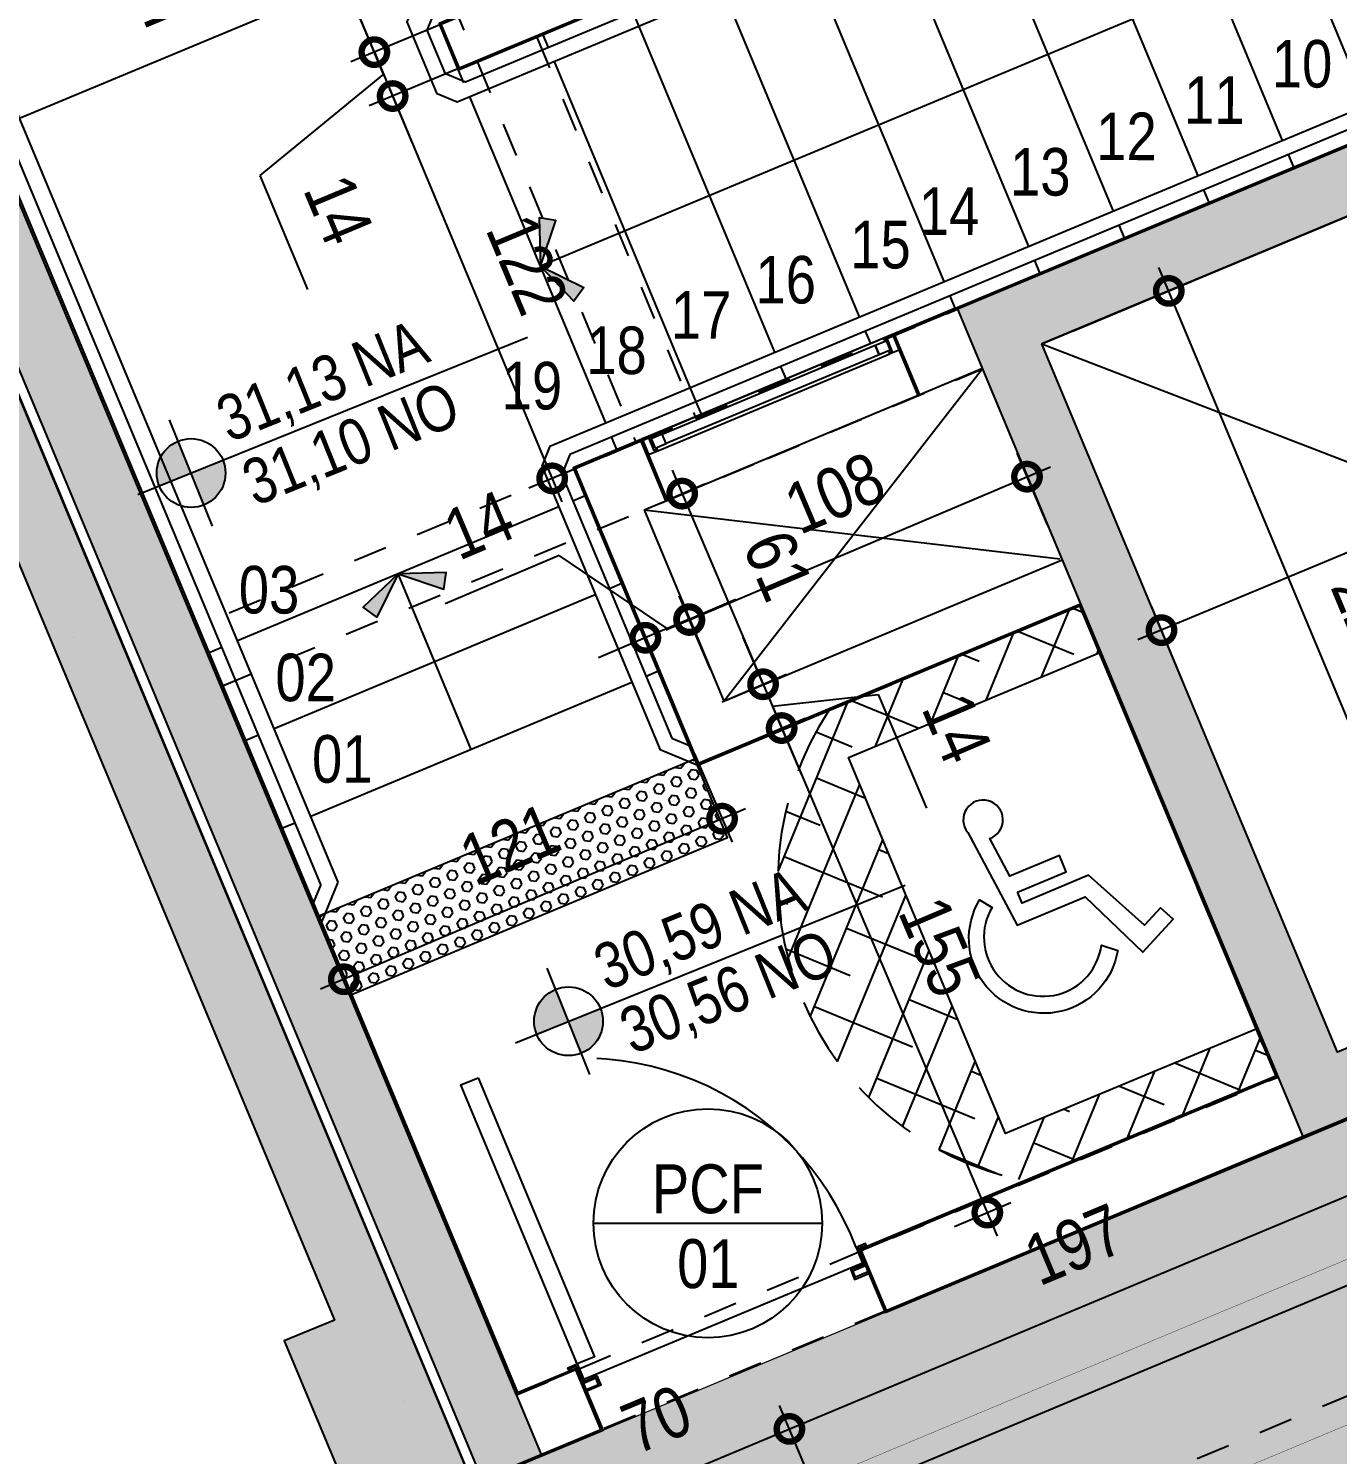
# Model space of a CAD drawing. Header units: metres. Extents: x -133 to 570, y -18 to 184.
# Drawn here: x -46.464 to -42.609, y 15.87 to 20.069 of the extents above; entities that cross this region are included whole.
import ezdxf
from ezdxf.enums import TextEntityAlignment as Align

# ---------------------------------------------------------------- set-up
doc = ezdxf.new("R2010")
doc.units = ezdxf.units.M
doc.header["$PDMODE"] = 35
doc.linetypes.add('DASHEDX2', pattern=[1.5, 1, -0.5])
doc.linetypes.add('ESTILO_TQS_0004', pattern=[1.12, 0.5, -0.2, 0.01, -0.2, 0.01, -0.2])
for name, color, linetype in [('1', 232, 'DASHEDX2'), ('205', 232, 'ESTILO_TQS_0004'), ('242', 143, 'Continuous'), ('3', 2, 'Continuous'), ('ARQ-ALV ACAB', 4, 'Continuous'), ('ARQ-ALV OSSO', 5, 'Continuous'), ('ARQ-AUX', 7, 'Continuous'), ('ARQ-AUX1', 1, 'Continuous'), ('ARQ-AUX2', 2, 'Continuous'), ('ARQ-CAX @ 1', 1, 'Continuous'), ('ARQ-DIM', 2, 'Continuous'), ('ARQ-DIM EMBASAM', 2, 'Continuous'), ('ARQ-HTC', 251, 'Continuous'), ('ARQ-PRJ', 7, 'DASHEDX2'), ('ARQ-SIM', 1, 'Continuous'), ('ARQ-SIM EMBASAM', 1, 'Continuous'), ('ARQ-TXT EMBASAM', 2, 'Continuous')]:
    doc.layers.add(name, color=color, linetype=linetype)
doc.layers.add('ARQ-FORRO', color=9, linetype='Continuous', lineweight=5)
doc.styles.add('Adesa', font='ARIALN.TTF')
doc.styles.add('M50', font='ARIALN.TTF', dxfattribs={"height": 0.15})
doc.dimstyles.new('ADESA 1-0075', dxfattribs={"dimtxt": 0.15, "dimasz": 0.15, "dimexe": 0.075, "dimexo": 0.1, "dimgap": 0.1, "dimtad": 1, "dimdec": 1, "dimlfac": 100, "dimzin": 12, "dimtxsty": 'Adesa', "dimblk": 'DOTSMALL', "dimcen": 1, "dimdle": 0.075, "dimclrd": 1, "dimclre": 1, "dimclrt": 256, "dimazin": 3, "dimtm": 1e-09, "dimtfac": 1, "dimtdec": 1, "dimtmove": 1, "dimatfit": 0, "dimldrblk": 'DOTSMALL', "dimfxl": 0.8, "dimtvp": 2, "dimtolj": 1, "dimtzin": 0, "dimarcsym": 0})

# ---------------------------------------------------------------- blocks, each defined once
blk = doc.blocks.new('_DotSmall')
at = {"color": 0, "linetype": 'ByBlock', "const_width": 0.5}
blk.add_lwpolyline([(-0.0625, 0, 1), (0.0625, 0, 1)], format="xyb", close=True, dxfattribs=at)
blk = doc.blocks.new('*D170')
at = {"layer": 'ARQ-DIM EMBASAM', "color": 1, "lineweight": -2, "transparency": 16777216}
for p, q in [((-45.2867, 20.1744), (-45.3627, 20.3567)), ((-45.2647, 20.3164), (-46.649, 19.7389)), ((-46.5325, 19.6546), (-46.6086, 19.837))]:
    blk.add_line(p, q, dxfattribs=at)
at = {"layer": 'Defpoints', "color": 0, "transparency": 16777216}
for p in [(-45.2482, 20.0821), (-46.5797, 19.7678), (-46.494, 19.5623)]:
    blk.add_point(p, dxfattribs=at)
at = {"layer": 'ARQ-DIM EMBASAM', "color": 1, "lineweight": -2, "transparency": 16777216, "xscale": 0.15, "yscale": 0.15, "zscale": 0.15}
for p, rotation in [((-45.3339, 20.2875), 22.64566509123656), ((-46.5797, 19.7678), 202.6456650912366)]:
    blk.add_blockref('_DotSmall', p, dxfattribs=dict(at, rotation=rotation))
at = {"layer": 'ARQ-DIM EMBASAM', "transparency": 16777216, "insert": (-46.0248, 20.1906), "char_height": 0.15, "attachment_point": 5, "rotation": 22.6457, "style": 'Adesa'}
blk.add_mtext('\\A1;135', dxfattribs=at)
blk = doc.blocks.new('*D171')
at = {"layer": 'ARQ-DIM EMBASAM', "color": 1, "lineweight": -2, "transparency": 16777216}
for p, q in [((-45.0913, 20.1475), (-45.5144, 19.971)), ((-45.4452, 19.9998), (-45.503, 20.1383)), ((-45.0374, 20.0183), (-45.4605, 19.8418)), ((-45.4452, 19.9998), (-45.3913, 19.8706)), ((-45.4452, 19.9998), (-45.3913, 19.8706)), ((-45.4183, 19.9352), (-45.7823, 19.6368)), ((-45.3913, 19.8706), (-45.3335, 19.7322)), ((-45.7823, 19.6368), (-45.642, 19.3006))]:
    blk.add_line(p, q, dxfattribs=at)
at = {"layer": 'Defpoints', "color": 0, "transparency": 16777216}
for p in [(-44.999, 20.186), (-44.9451, 20.0568), (-45.3913, 19.8706)]:
    blk.add_point(p, dxfattribs=at)
at = {"layer": 'ARQ-DIM EMBASAM', "color": 1, "lineweight": -2, "transparency": 16777216, "xscale": 0.15, "yscale": 0.15, "zscale": 0.15}
for p, rotation in [((-45.4452, 19.9998), 292.6491830318913), ((-45.3913, 19.8706), 112.6491830318913)]:
    blk.add_blockref('_DotSmall', p, dxfattribs=dict(at, rotation=rotation))
at = {"layer": 'ARQ-DIM EMBASAM', "transparency": 16777216, "insert": (-45.5504, 19.5362), "char_height": 0.15, "attachment_point": 5, "rotation": 292.6492, "style": 'Adesa'}
blk.add_mtext('\\A1;14', dxfattribs=at)
blk = doc.blocks.new('ADESA-IND')
h = blk.add_hatch(color=256)
h.paths.add_polyline_path([(0.1768, 0), (0.3194, 0.1248), (0.3535, 0.0683)])
h.paths.add_polyline_path([(0.1768, 0), (0.0342, 0.1248), (0, 0.0683)])
for points in [[(0.1768, 0), (0.0342, 0.1248), (0, 0.0683)], [(0.1768, 0), (0.3194, 0.1248), (0.3535, 0.0683)]]:
    blk.add_lwpolyline(points, close=True)
blk = doc.blocks.new('ESCADA 4 ANDAR')
at = {"layer": 'ARQ-ALV ACAB'}
blk.add_lwpolyline([(2.9231, 1.25), (0.4931, 1.25), (0.4931, 1.4), (2.9231, 1.4)], close=True, dxfattribs=at)
at = {"layer": 'ARQ-ALV OSSO'}
blk.add_lwpolyline([(2.9181, 1.2551), (0.4981, 1.2551), (0.4981, 1.3951), (2.9181, 1.3951)], close=True, dxfattribs=at)
at = {"layer": 'ARQ-AUX1'}
for p, q in [((0.7631, 2.61), (0.7631, 2.57)), ((1.0331, 2.61), (1.0331, 2.57)), ((1.3031, 2.61), (1.3031, 2.57)), ((1.5731, 2.61), (1.5731, 2.57)), ((1.8431, 2.61), (1.8431, 2.57)), ((2.1131, 2.61), (2.1131, 2.57)), ((2.3831, 2.61), (2.3831, 2.57)), ((2.6531, 2.61), (2.6531, 2.57)), ((2.9231, 2.61), (2.9231, 2.57)), ((2.6531, 2.57), (2.6531, 1.485)), ((0.4931, 2.525), (0.4931, 1.485)), ((0.7631, 2.525), (0.7631, 1.485)), ((1.0331, 2.525), (1.0331, 1.485)), ((1.3031, 2.525), (1.3031, 1.485)), ((1.5731, 2.525), (1.5731, 1.485)), ((1.8431, 2.525), (1.8431, 1.485)), ((2.1131, 2.525), (2.1131, 1.485)), ((2.3831, 2.525), (2.3831, 1.44)), ((2.9231, 2.525), (2.9231, 1.485)), ((2.6531, 1.44), (2.6531, 1.4)), ((2.9231, 1.44), (2.9231, 1.4))]:
    blk.add_line(p, q, dxfattribs=at)
for points in [[(3.0613, 3.26), (3.1013, 3.26)], [(3.1463, 3.26), (4.1713, 3.26)], [(3.6588, 3.26), (3.6588, 2.7)], [(4.2213, 3.26), (4.2613, 3.26)], [(3.0613, 2.98), (3.1013, 2.98)], [(3.1463, 2.98), (4.1713, 2.98)], [(4.2213, 2.98), (4.2613, 2.98)], [(3.0613, 2.7), (3.1013, 2.7)], [(3.1463, 2.7), (4.1713, 2.7)], [(4.2213, 2.7), (4.2613, 2.7)], [(2.8131, 0.6751), (-0.028, 0.6751), (-0.028, 2.0251), (2.9231, 2.0251)]]:
    blk.add_lwpolyline(points, dxfattribs=at)
at = {"layer": 'ARQ-AUX2'}
for p, q in [((3.0613, 3.56), (3.1463, 3.475)), ((4.2612, 3.56), (4.1713, 3.47)), ((3.1013, 3.4563), (3.0613, 3.4963)), ((4.2213, 3.4563), (4.2613, 3.4963)), ((3.1013, 2.615), (3.1013, 3.4564)), ((3.1463, 2.57), (3.1463, 3.475)), ((4.1713, 3.47, 0), (4.1713, 0.718, 0)), ((4.2213, 3.4563, 0), (4.2213, 0.7049, 0)), ((3.0563, 2.57), (3.1013, 2.615)), ((0.0639, 2.57), (3.0563, 2.57)), ((3.1013, 2.525), (3.1463, 2.57)), ((3.1013, 2.525), (0.0822, 2.525))]:
    blk.add_line(p, q, dxfattribs=at)
for points in [[(2.9631, 1.165), (0.4531, 1.165), (0.4081, 1.21), (0.4081, 1.44), (0.4531, 1.485), (2.9631, 1.485), (3.0081, 1.44), (3.0081, 1.21)], [(2.9181, 1.21), (0.4981, 1.21), (0.4531, 1.255), (0.4531, 1.395), (0.4981, 1.44), (2.9181, 1.44), (2.9631, 1.395), (2.9631, 1.255)]]:
    blk.add_lwpolyline(points, close=True, dxfattribs=at)
at = {"layer": 'ARQ-SIM EMBASAM', "xscale": 0.7500000000000036, "yscale": 0.7500000000000036, "zscale": 0.125}
blk.add_blockref('ADESA-IND', (3.5262, 2.7), dxfattribs=at)
at = {"layer": 'ARQ-SIM EMBASAM', "xscale": 0.7500000000000036, "yscale": 0.7500000000000036, "zscale": 0.125, "rotation": 90}
blk.add_blockref('ADESA-IND', (2.9231, 1.8926), dxfattribs=at)
blk = doc.blocks.new('*D190')
at = {"layer": 'ARQ-DIM EMBASAM', "color": 1, "lineweight": -2, "transparency": 16777216}
for p, q in [((-45.0374, 20.0183), (-45.4605, 19.8418)), ((-45.4202, 19.9399), (-44.8926, 18.6756)), ((-44.5676, 18.8925), (-44.9907, 18.7159))]:
    blk.add_line(p, q, dxfattribs=at)
at = {"layer": 'Defpoints', "color": 0, "transparency": 16777216}
for p in [(-44.9451, 20.0568), (-44.4753, 18.931), (-44.9215, 18.7448)]:
    blk.add_point(p, dxfattribs=at)
at = {"layer": 'ARQ-DIM EMBASAM', "color": 1, "lineweight": -2, "transparency": 16777216, "xscale": 0.15, "yscale": 0.15, "zscale": 0.15}
for p, rotation in [((-45.3913, 19.8706), 112.6494368060583), ((-44.9215, 18.7448), 292.6494368060583)]:
    blk.add_blockref('_DotSmall', p, dxfattribs=dict(at, rotation=rotation))
at = {"layer": 'ARQ-DIM EMBASAM', "transparency": 16777216, "insert": (-44.9946, 19.3752), "char_height": 0.15, "attachment_point": 5, "rotation": 292.6494, "style": 'Adesa'}
blk.add_mtext('\\A1;122', dxfattribs=at)
blk = doc.blocks.new('*D191')
at = {"layer": 'ARQ-DIM EMBASAM', "color": 1, "lineweight": -2, "transparency": 16777216}
for p, q in [((-45.5765, 21.3104), (-45.9997, 21.1339)), ((-45.4163, 19.9306), (-45.9593, 21.232)), ((-45.0913, 20.1475), (-45.5144, 19.971))]:
    blk.add_line(p, q, dxfattribs=at)
at = {"layer": 'Defpoints', "color": 0, "transparency": 16777216}
for p in [(-45.4842, 21.3489), (-45.9304, 21.1627), (-44.999, 20.186)]:
    blk.add_point(p, dxfattribs=at)
at = {"layer": 'ARQ-DIM EMBASAM', "color": 1, "lineweight": -2, "transparency": 16777216, "xscale": 0.15, "yscale": 0.15, "zscale": 0.15}
for p, rotation in [((-45.9304, 21.1627), 112.6491816892952), ((-45.4452, 19.9998), 292.6491816892952)]:
    blk.add_blockref('_DotSmall', p, dxfattribs=dict(at, rotation=rotation))
at = {"layer": 'ARQ-DIM EMBASAM', "transparency": 16777216, "insert": (-45.5249, 20.6493), "char_height": 0.15, "attachment_point": 5, "rotation": 292.6492, "style": 'Adesa'}
blk.add_mtext('\\A1;126', dxfattribs=at)
blk = doc.blocks.new('NipAcOs')
at = {"layer": 'ARQ-SIM EMBASAM'}
h = blk.add_hatch(color=256, dxfattribs=at)
h.dxf.hatch_style = 1
h.paths.add_polyline_path([(0, 0.15, 0.414214), (-0.15, 0), (0, 0)])
h.paths.add_polyline_path([(0.15, 0), (0, 0), (0, -0.15, 0.414214)])
for p, q in [((0, -0.25), (0, 0.25)), ((-0.25, 0), (0.15, 0)), ((0.15, 0), (1.5834, 0))]:
    blk.add_line(p, q, dxfattribs=at)
blk.add_circle((0, 0), 0.15, dxfattribs=at)
at = {"style": 'Adesa'}
for p in [(0.204, 0.06), (0.204, -0.24)]:
    blk.add_attdef('000,00', p, '', height=0.2, dxfattribs=at)
blk = doc.blocks.new('*D198')
at = {"layer": 'ARQ-DIM EMBASAM', "color": 1, "lineweight": -2, "transparency": 16777216}
for p, q in [((-43.463, 18.6082), (-43.5525, 18.8189)), ((-44.5864, 18.2985), (-43.4541, 18.7791)), ((-44.4553, 18.1816), (-44.5467, 18.3968))]:
    blk.add_line(p, q, dxfattribs=at)
at = {"layer": 'Defpoints', "color": 0, "transparency": 16777216}
for p in [(-43.5232, 18.7498), (-43.4239, 18.5161, 0), (-44.4163, 18.0895, 0)]:
    blk.add_point(p, dxfattribs=at)
at = {"layer": 'ARQ-DIM EMBASAM', "color": 1, "lineweight": -2, "transparency": 16777216, "xscale": 0.15, "yscale": 0.15, "zscale": 0.15}
for p, rotation in [((-43.5232, 18.7498), 23.00000000000002), ((-44.5174, 18.3278), 203)]:
    blk.add_blockref('_DotSmall', p, dxfattribs=dict(at, rotation=rotation))
at = {"layer": 'ARQ-DIM EMBASAM', "transparency": 16777216, "insert": (-44.0893, 18.7014), "char_height": 0.15, "attachment_point": 5, "rotation": 23, "style": 'Adesa'}
blk.add_mtext('\\A1;108', dxfattribs=at)
blk = doc.blocks.new('*D199')
at = {"layer": 'ARQ-DIM EMBASAM', "color": 1, "lineweight": -2, "transparency": 16777216}
for p, q in [((-44.9012, 18.5174), (-45.2365, 18.3751)), ((-44.5828, 18.3028), (-44.9012, 18.5174)), ((-44.4553, 18.1816), (-44.5477, 18.3992)), ((-44.5184, 18.3301), (-44.3803, 18.3887)), ((-44.5842, 18.1269), (-44.6766, 18.3444)), ((-44.5184, 18.3301), (-44.6472, 18.2754)), ((-44.5184, 18.3301), (-44.6472, 18.2754)), ((-44.6472, 18.2754), (-44.7853, 18.2168))]:
    blk.add_line(p, q, dxfattribs=at)
at = {"layer": 'Defpoints', "color": 0, "transparency": 16777216}
for p in [(-44.6472, 18.2754), (-44.4162, 18.0895, 0), (-44.5451, 18.0348, 0)]:
    blk.add_point(p, dxfattribs=at)
at = {"layer": 'ARQ-DIM EMBASAM', "color": 1, "lineweight": -2, "transparency": 16777216, "xscale": 0.15, "yscale": 0.15, "zscale": 0.15}
for p, rotation in [((-44.5184, 18.3301), 203), ((-44.6472, 18.2754), 23.00000000000002)]:
    blk.add_blockref('_DotSmall', p, dxfattribs=dict(at, rotation=rotation))
at = {"layer": 'ARQ-DIM EMBASAM', "transparency": 16777216, "insert": (-45.1373, 18.6076), "char_height": 0.15, "attachment_point": 5, "rotation": 23, "style": 'Adesa'}
blk.add_mtext('\\A1;14', dxfattribs=at)
blk = doc.blocks.new('*D200')
at = {"layer": 'ARQ-DIM EMBASAM', "color": 1, "lineweight": -2, "transparency": 16777216}
for p, q in [((-44.5021, 17.9332), (-44.3919, 17.6736)), ((-44.3521, 17.772), (-45.604, 17.2406)), ((-45.6149, 17.4581), (-45.5057, 17.2008))]:
    blk.add_line(p, q, dxfattribs=at)
at = {"layer": 'Defpoints', "color": 0, "transparency": 16777216}
for p in [(-44.5411, 18.0253, 0), (-45.654, 17.5502, 0), (-45.535, 17.2699)]:
    blk.add_point(p, dxfattribs=at)
at = {"layer": 'ARQ-DIM EMBASAM', "color": 1, "lineweight": -2, "transparency": 16777216, "xscale": 0.15, "yscale": 0.15, "zscale": 0.15}
for p, rotation in [((-44.4212, 17.7427), 23), ((-45.535, 17.2699), 203)]:
    blk.add_blockref('_DotSmall', p, dxfattribs=dict(at, rotation=rotation))
at = {"layer": 'ARQ-DIM EMBASAM', "transparency": 16777216, "insert": (-45.0466, 17.6676), "char_height": 0.15, "attachment_point": 5, "rotation": 23, "style": 'Adesa'}
blk.add_mtext('\\A1;121', dxfattribs=at)
blk = doc.blocks.new('*D201')
at = {"layer": 'ARQ-DIM EMBASAM', "color": 1, "lineweight": -2, "transparency": 16777216}
for p, q in [((-44.568, 18.7689), (-44.2711, 18.0694)), ((-44.5546, 18.6931), (-44.4696, 18.7292)), ((-44.4213, 18.0871), (-44.2313, 18.1678))]:
    blk.add_line(p, q, dxfattribs=at)
at = {"layer": 'Defpoints', "color": 0, "transparency": 16777216}
for p in [(-44.6466, 18.654, 0), (-44.3004, 18.1385), (-44.5134, 18.048, 0)]:
    blk.add_point(p, dxfattribs=at)
at = {"layer": 'ARQ-DIM EMBASAM', "color": 1, "lineweight": -2, "transparency": 16777216, "xscale": 0.15, "yscale": 0.15, "zscale": 0.15}
for p, rotation in [((-44.5387, 18.6999), 112.9999999999999), ((-44.3004, 18.1385), 292.9999999999999)]:
    blk.add_blockref('_DotSmall', p, dxfattribs=dict(at, rotation=rotation))
at = {"layer": 'ARQ-DIM EMBASAM', "transparency": 16777216, "insert": (-44.257, 18.4882), "char_height": 0.15, "attachment_point": 5, "rotation": 293, "style": 'Adesa'}
blk.add_mtext('\\A1;61', dxfattribs=at)
blk = doc.blocks.new('*D202')
at = {"layer": 'ARQ-DIM EMBASAM', "color": 1, "lineweight": -2, "transparency": 16777216}
for p, q in [((-44.3004, 18.1385), (-44.359, 18.2765)), ((-44.4213, 18.0871), (-44.2313, 18.1678)), ((-44.3004, 18.1385), (-44.2457, 18.0096)), ((-44.3004, 18.1385), (-44.2457, 18.0096)), ((-44.273, 18.074), (-43.9614, 18.1084)), ((-43.9614, 18.1084), (-43.8191, 17.7732)), ((-44.4012, 17.9436), (-44.1766, 18.0389)), ((-44.2457, 18.0096), (-44.1871, 17.8715))]:
    blk.add_line(p, q, dxfattribs=at)
at = {"layer": 'Defpoints', "color": 0, "transparency": 16777216}
for p in [(-44.5134, 18.048, 0), (-44.2457, 18.0096), (-44.4932, 17.9045, 0)]:
    blk.add_point(p, dxfattribs=at)
at = {"layer": 'ARQ-DIM EMBASAM', "color": 1, "lineweight": -2, "transparency": 16777216, "xscale": 0.15, "yscale": 0.15, "zscale": 0.15}
for p, rotation in [((-44.3004, 18.1385), 292.9999999999999), ((-44.2457, 18.0096), 112.9999999999999)]:
    blk.add_blockref('_DotSmall', p, dxfattribs=dict(at, rotation=rotation))
at = {"layer": 'ARQ-DIM EMBASAM', "transparency": 16777216, "insert": (-43.7289, 18.0093), "char_height": 0.15, "attachment_point": 5, "rotation": 293, "style": 'Adesa'}
blk.add_mtext('\\A1;14', dxfattribs=at)
blk = doc.blocks.new('*D203')
at = {"layer": 'ARQ-DIM EMBASAM', "color": 1, "lineweight": -2, "transparency": 16777216}
for p, q in [((-44.275, 18.0786), (-43.6107, 16.5138)), ((-44.4012, 17.9436), (-44.1766, 18.0389)), ((-43.7366, 16.5418), (-43.571, 16.6121))]:
    blk.add_line(p, q, dxfattribs=at)
at = {"layer": 'Defpoints', "color": 0, "transparency": 16777216}
for p in [(-44.4932, 17.9045, 0), (-43.64, 16.5828), (-43.8287, 16.5027, 0)]:
    blk.add_point(p, dxfattribs=at)
at = {"layer": 'ARQ-DIM EMBASAM', "color": 1, "lineweight": -2, "transparency": 16777216, "xscale": 0.15, "yscale": 0.15, "zscale": 0.15}
for p, rotation in [((-44.2457, 18.0096), 112.9999999999999), ((-43.64, 16.5828), 292.9999999999999)]:
    blk.add_blockref('_DotSmall', p, dxfattribs=dict(at, rotation=rotation))
at = {"layer": 'ARQ-DIM EMBASAM', "transparency": 16777216, "insert": (-43.7803, 17.3652), "char_height": 0.15, "attachment_point": 5, "rotation": 293, "style": 'Adesa'}
blk.add_mtext('\\A1;155', dxfattribs=at)
blk = doc.blocks.new('TIPO COTA$0$Chamada_planta')
at = {"layer": 'ARQ-SIM'}
blk.add_line((-1.248, 0), (1.248, 0), dxfattribs=at)
blk.add_circle((0, 0), 1.248, dxfattribs=at)
at = {"layer": 'ARQ-SIM', "color": 2, "style": 'Adesa'}
for tag, p in [('NUMERO', (0, 0.234)), ('C.D.', (0, -0.272))]:
    blk.add_attdef(tag, text='', height=0.5, dxfattribs=at).set_placement(p, align=Align.MIDDLE_CENTER)
blk = doc.blocks.new('*U304')
at = {"layer": 'ARQ-HTC'}
h = blk.add_hatch(dxfattribs=at)
h.set_pattern_fill('HEX', color=256, scale=0.5)
h.set_pattern_definition([(0, (0, 0.0054), (0, 2.7496307), [1.5875, -3.175]), (120, (0, 0.0054), (-2.38125, -1.3748153), [1.5875, -3.175]), (60, (1.5875, 0.0054), (-2.38125, 1.3748153), [1.5875, -3.175])])
h.paths.add_polyline_path([(1521.89, 733.76), (1546.89, 733.76), (1546.89, 743.76), (1546.89, 853.75), (1521.89, 853.75)])
at = {"color": 252}
blk.add_lwpolyline([(1546.89, 743.76), (1546.89, 733.76), (1521.89, 733.76), (1521.89, 853.75), (1546.89, 853.75), (1546.89, 743.76)], dxfattribs=at)
blk = doc.blocks.new('*D348')
at = {"layer": 'ARQ-DIM EMBASAM', "color": 1, "lineweight": -2, "transparency": 16777216}
for p, q in [((-44.1949, 15.8789), (-44.2518, 16.015)), ((-44.938, 15.647), (-44.1537, 15.9748)), ((-44.8408, 15.609), (-44.8977, 15.7451))]:
    blk.add_line(p, q, dxfattribs=at)
at = {"layer": 'Defpoints', "color": 0, "transparency": 16777216}
for p in [(-44.2229, 15.9458), (-44.1563, 15.7866, 0), (-44.8022, 15.5167, 0)]:
    blk.add_point(p, dxfattribs=at)
at = {"layer": 'ARQ-DIM EMBASAM', "color": 1, "lineweight": -2, "transparency": 16777216, "xscale": 0.15, "yscale": 0.15, "zscale": 0.15}
for p, rotation in [((-44.2229, 15.9458), 22.68086269226677), ((-44.8688, 15.6759), 202.6808626922668)]:
    blk.add_blockref('_DotSmall', p, dxfattribs=dict(at, rotation=rotation))
at = {"layer": 'ARQ-DIM EMBASAM', "transparency": 16777216, "insert": (-44.6139, 15.9738), "char_height": 0.15, "attachment_point": 5, "rotation": 22.6809, "style": 'Adesa'}
blk.add_mtext('\\A1;70', dxfattribs=at)
blk = doc.blocks.new('*D349')
at = {"layer": 'ARQ-DIM EMBASAM', "color": 1, "lineweight": -2, "transparency": 16777216}
for p, q in [((-42.352, 16.5725), (-42.4362, 16.7739)), ((-44.2921, 15.9169), (-42.338, 16.7336)), ((-44.1676, 15.8137), (-44.2518, 16.015))]:
    blk.add_line(p, q, dxfattribs=at)
at = {"layer": 'Defpoints', "color": 0, "transparency": 16777216}
for p in [(-42.4072, 16.7047), (-42.3134, 16.4802, 0), (-44.1291, 15.7214, 0)]:
    blk.add_point(p, dxfattribs=at)
at = {"layer": 'ARQ-DIM EMBASAM', "color": 1, "lineweight": -2, "transparency": 16777216, "xscale": 0.15, "yscale": 0.15, "zscale": 0.15}
for p, rotation in [((-42.4072, 16.7047), 22.68185636056615), ((-44.2229, 15.9458), 202.6818563605662)]:
    blk.add_blockref('_DotSmall', p, dxfattribs=dict(at, rotation=rotation))
at = {"layer": 'ARQ-DIM EMBASAM', "transparency": 16777216, "insert": (-43.3832, 16.4882), "char_height": 0.15, "attachment_point": 5, "rotation": 22.6819, "style": 'Adesa'}
blk.add_mtext('\\A1;197', dxfattribs=at)
blk = doc.blocks.new('*U551')
at = {"layer": 'ARQ-HTC'}
h = blk.add_hatch(dxfattribs=at)
h.set_pattern_fill('ANSI38', color=256, angle=90)
h.set_pattern_definition([(135, (28.00371, -133.90091), (-0.08838835, -0.08838835), []), (225, (28.00371, -133.90091), (-0.08838835, -0.26516504), [0.3125, -0.1875])])
h.paths.add_polyline_path([(-0.15, 0.8), (-0.15, 0), (0, 0), (0, 0.8), (1.2, 0.8), (1.2, 0), (1.35, 0), (1.35, 0.8, 0.533333)])
at = {"color": 7, "linetype": 'DASHEDX2', "ltscale": 0.2}
blk.add_lwpolyline([(1.35, 0.8), (1.35, 0), (-0.15, 0), (-0.15, 0.8, -0.533333)], format="xyb", close=True, dxfattribs=at)
at = {"flags": 128}
blk.add_lwpolyline([(0, 0), (0, 0.8), (1.2, 0.8), (1.2, 0)], close=True, dxfattribs=at)
for points in [[(0.3708, 0.2869, -1.21092), (0.6645, 0.605), (0.63, 0.5799, 1.220785), (0.4034, 0.3251)], [(0.6428, 0.493), (0.6428, 0.3378), (0.6946, 0.3378), (0.6946, 0.4964), (0.8198, 0.5078, 3.158623), (0.8613, 0.5607), (0.5527, 0.5315), (0.5527, 0.3144), (0.3374, 0.2209), (0.3925, 0.1007), (0.4376, 0.1222), (0.4087, 0.1854), (0.6078, 0.281), (0.6078, 0.493)]]:
    blk.add_lwpolyline(points, format="xyb", close=True, dxfattribs=at)
blk = doc.blocks.new('*U552')
for points in [[(-0.91, -0.09), (-0.915, -0.09), (-0.915, -0.1), (-0.885, -0.1), (-0.885, -0.045), (-0.845, -0.045), (-0.845, -0.015), (-0.89, -0.015), (-0.89, -0.02), (-0.85, -0.02), (-0.85, -0.04), (-0.89, -0.04), (-0.89, -0.095), (-0.91, -0.095), (-0.91, -0.09)], [(0.03, -0.09), (0.035, -0.09), (0.035, -0.1), (0.005, -0.1), (0.005, -0.045), (-0.035, -0.045), (-0.035, -0.015), (0.01, -0.015), (0.01, -0.02), (-0.03, -0.02), (-0.03, -0.04), (0.01, -0.04), (0.01, -0.095), (0.03, -0.095), (0.03, -0.09)]]:
    blk.add_lwpolyline(points)
blk.add_lwpolyline([(-0.05, -0.99), (-0.05, -0.1), (0.005, -0.1), (0.005, -0.99)], close=True)
at = {"layer": 'ARQ-PRJ'}
blk.add_arc((-0.026, -0.131), 0.8596, 177.9345, 272.0655, dxfattribs=at)
blk = doc.blocks.new('*U570')
at = {"color": 0, "linetype": 'ByBlock', "ltscale": 0.5}
for points in [[(0.02, -0.045), (0.02, -0.045), (0.02, -0.045), (0.02, -0.045), (0.02, -0.045), (0.02, -0.045), (0.02, -0.045), (0.02, -0.045), (0.02, -0.045), (0.03, -0.045), (0.03, -0.05), (0, -0.05), (0, 0), (0.03, 0), (0.03, -0.005), (0.02, -0.005), (0.02, -0.045)], [(0.78, -0.045), (0.78, -0.045), (0.78, -0.045), (0.78, -0.045), (0.78, -0.045), (0.78, -0.045), (0.78, -0.045), (0.78, -0.045), (0.78, -0.045), (0.77, -0.045), (0.77, -0.05), (0.8, -0.05), (0.8, 0), (0.77, 0), (0.77, -0.005), (0.78, -0.005), (0.78, -0.045)], [(0.025, -0.01), (0.06, -0.01), (0.06, -0.04), (0.025, -0.04)], [(0.775, -0.01), (0.74, -0.01), (0.74, -0.04), (0.775, -0.04)]]:
    blk.add_lwpolyline(points, close=True, dxfattribs=at)
at = {"color": 8, "linetype": 'ByBlock', "ltscale": 0.5}
for points in [[(0.77, 0), (0.03, 0)], [(0.77, -0.05), (0.03, -0.05)]]:
    blk.add_lwpolyline(points, dxfattribs=at)
at = {"color": 7, "linetype": 'ByBlock', "ltscale": 0.5}
blk.add_lwpolyline([(0.74, -0.01), (0.74, -0.04), (0.06, -0.04), (0.06, -0.01)], close=True, dxfattribs=at)
blk = doc.blocks.new('CIRCULAÇAO VERTICAL EMBASAMENTO')
at = {"layer": 'ARQ-FORRO'}
h = blk.add_hatch(color=256, dxfattribs=at)
h.dxf.hatch_style = 1
h.paths.add_polyline_path([(-0.3501, 2.452), (5.5549, 2.4551), (5.555, 3.9601), (4.98, 3.96), (4.98, 4.4652), (3.8253, 4.4654), (3.8249, 9.235), (2.3249, 9.2351), (2.3249, 3.955), (-0.3501, 3.955)])
at = {"color": 7}
blk.add_lwpolyline([(2.7549, -0.0001), (3.5549, -0.0001)], dxfattribs=at)
at = {"layer": 'ARQ-ALV ACAB', "elevation": 0}
for points in [[(2.5549, -0.195), (3.7749, -0.195), (3.775, 0.755), (2.555, 0.755), (2.555, 2.255), (3.885, 2.255), (3.8849, 2.455), (1.6799, 2.455), (1.6799, 2.26)], [(4.975, -2.1163), (4.9749, 2.255), (4.785, 2.255), (4.7849, 2.455), (5.2749, 2.455)], [(2.7499, -0.0001), (2.7549, -0.0001), (2.7549, -0.195)], [(3.5599, 0), (3.5549, 0), (3.5549, -0.195)], [(2.5549, -0.195), (0.7146, -0.195), (0.005, -0.8437), (0.005, -2.0763), (0.7137, -2.805), (4.3063, -2.805)]]:
    blk.add_lwpolyline(points, dxfattribs=at)
at = {"layer": 'ARQ-ALV OSSO', "elevation": 0}
for points in [[(-0.075, -3), (5.17, -3), (5.1699, 2.45), (4.7899, 2.45), (4.79, 2.26), (4.98, 2.26), (4.98, -2.81), (0, -2.81), (0, -0.19), (2.5499, -0.19), (2.55, 2.26)], [(2.55, 2.26), (3.88, 2.26), (3.8799, 2.45), (2.6249, 2.45), (1.6849, 2.45), (1.6849, 2.26), (2.36, 2.26)], [(5.275, -3), (5.2, -3), (5.1999, 2.45), (5.2749, 2.45)], [(2.36, 2.26), (2.36, 0)], [(3.5599, -0.19), (3.7699, -0.19), (3.77, 0.75), (2.55, 0.75)], [(3.6299, 0), (3.63, 0.61), (2.55, 0.61)], [(0, 0), (2.36, 0)], [(2.7499, 0), (2.7499, -0.19)], [(3.5599, 0), (3.5599, -0.19)], [(2.5499, -0.19), (2.7499, -0.19)]]:
    blk.add_lwpolyline(points, dxfattribs=at)
at = {"layer": 'ARQ-ALV OSSO'}
for points in [[(2.5499, -0.0001), (2.7549, -0.0001)], [(3.6299, 0), (3.5599, 0)]]:
    blk.add_lwpolyline(points, dxfattribs=at)
at = {"layer": 'ARQ-FORRO', "elevation": 0}
blk.add_lwpolyline([(-0.3501, 2.452), (5.5549, 2.4551), (5.555, 3.9601), (4.98, 3.96), (4.98, 4.4652), (3.8253, 4.4654), (3.8249, 9.235), (2.3249, 9.2351), (2.3249, 3.955), (-0.3501, 3.955)], close=True, dxfattribs=at)
at = {"layer": 'ARQ-SIM', "elevation": 0}
for points in [[(2.36, 0), (0, 2.26)], [(3.63, 0.61), (2.5499, 0)], [(3.6299, 0), (2.555, 0.605)]]:
    blk.add_lwpolyline(points, dxfattribs=at)
at = {"layer": 'ARQ-CAX @ 1'}
for name, p in [('*U552', (4.775, 2.345, 0)), ('*U570', (2.7549, -0.145, 0))]:
    blk.add_blockref(name, p, dxfattribs=at)
at = {"layer": 'ARQ-SIM', "rotation": 270.0000000647859}
blk.add_blockref('*U551', (2.555, 2.105, 0), dxfattribs=at)
blk = doc.blocks.new('*D487')
at = {"layer": 'ARQ-DIM EMBASAM', "color": 1, "lineweight": -2, "transparency": 16777216}
for p, q in [((-42.2065, 17.1419), (-43.1346, 19.366)), ((-43.3866, 19.1795), (-43.0365, 19.3256)), ((-42.5164, 17.0939), (-42.1662, 17.24))]:
    blk.add_line(p, q, dxfattribs=at)
at = {"layer": 'Defpoints', "color": 0, "transparency": 16777216}
for p in [(-43.1057, 19.2968), (-43.4789, 19.141, 0), (-42.6087, 17.0554, 0)]:
    blk.add_point(p, dxfattribs=at)
at = {"layer": 'ARQ-DIM EMBASAM', "color": 1, "lineweight": -2, "transparency": 16777216, "xscale": 0.15, "yscale": 0.15, "zscale": 0.15}
for p, rotation in [((-43.1057, 19.2968), 112.6499968374954), ((-42.2354, 17.2111), 292.6499968374953)]:
    blk.add_blockref('_DotSmall', p, dxfattribs=dict(at, rotation=rotation))
at = {"layer": 'ARQ-DIM EMBASAM', "transparency": 16777216, "insert": (-42.5076, 18.322), "char_height": 0.15, "attachment_point": 5, "rotation": 292.65, "style": 'Adesa'}
blk.add_mtext('\\A1;226', dxfattribs=at)
blk = doc.blocks.new('*D488')
at = {"layer": 'ARQ-DIM EMBASAM', "color": 1, "lineweight": -2, "transparency": 16777216}
for p, q in [((-40.9179, 19.1318), (-40.978, 19.2758)), ((-40.8799, 19.2355), (-43.1963, 18.2689)), ((-43.067, 18.1537), (-43.156, 18.367))]:
    blk.add_line(p, q, dxfattribs=at)
at = {"layer": 'Defpoints', "color": 0, "transparency": 16777216}
for p in [(-40.8793, 19.0395), (-43.1271, 18.2978), (-43.0285, 18.0614)]:
    blk.add_point(p, dxfattribs=at)
at = {"layer": 'ARQ-DIM EMBASAM', "color": 1, "lineweight": -2, "transparency": 16777216, "xscale": 0.15, "yscale": 0.15, "zscale": 0.15}
for p, rotation in [((-40.9491, 19.2066), 22.64999683749536), ((-43.1271, 18.2978), 202.6499968374953)]:
    blk.add_blockref('_DotSmall', p, dxfattribs=dict(at, rotation=rotation))
at = {"layer": 'ARQ-DIM EMBASAM', "transparency": 16777216, "insert": (-42.1061, 18.9152), "char_height": 0.15, "attachment_point": 5, "rotation": 22.65, "style": 'Adesa'}
blk.add_mtext('\\A1;236', dxfattribs=at)
blk = doc.blocks.new('est-lo-027-5s2-r00')
at = {"layer": '3'}
h = blk.add_hatch(color=8, dxfattribs=at)
h.dxf.hatch_style = 1
h.paths.add_polyline_path([(-148.970122, -1084.012884), (-175.931779, -1019.413174), (-161.168519, -1013.253129), (-321.746601, -628.409121), (-336.548809, -634.585416), (-359.652264, -579.215304), (-327.356512, -565.739741), (-116.720778, -1070.552721)])
h.paths.add_polyline_path([(-2993.189391, -2271.093091), (-3020.150796, -2206.493691), (-3034.91647, -2212.656366), (-3140.452498, -1959.793707), (-3125.686931, -1953.631076), (-3148.796798, -1898.260198), (-3181.096476, -1911.740954), (-3025.489069, -2284.573847)])
h.paths.add_polyline_path([(-3206.956585, -1758.910115), (-3258.953894, -1634.325686), (-3291.253561, -1647.80647), (-3239.256251, -1772.390899)])
h.paths.add_polyline_path([(-3349.413448, -1508.456443), (-3317.113664, -1494.975643), (-3340.223531, -1439.604766), (-3354.989096, -1445.767396), (-3459.753463, -1194.753625), (-3444.987898, -1188.590995), (-3471.949774, -1123.990766), (-3504.249558, -1137.471566)])
h.paths.add_polyline_path([(-307.055595, -557.258747), (-324.589687, -564.576864), (-113.903768, -1069.377), (37.443296, -1006.210029), (30.125018, -988.67555), (-103.687953, -1044.524404)])
h.paths.add_polyline_path([(395.50603, -856.766701), (368.54544, -792.167119), (353.779873, -798.329751), (193.164483, -413.500243), (207.93005, -407.337612), (184.820183, -351.966735), (-61.58022, -454.805644), (-28.455689, -534.171498), (-10.921578, -526.853373), (-36.727985, -465.02163), (159.838629, -382.981602), (355.888227, -852.713346), (159.321613, -934.753374), (132.745266, -871.076866), (115.211155, -878.39499), (141.787502, -942.071499), (123.330543, -949.774788), (130.648668, -967.308899)])
h.paths.add_polyline_path([(-627.731572, 63.086413), (-600.77006, -1.512943), (-586.004505, 4.649683), (-426.160048, -378.335115), (-440.918994, -384.494983), (-417.811063, -439.861221), (-385.518803, -426.383561), (-595.432703, 76.566831)])
h.paths.add_polyline_path([(-83.249658, 290.335142), (-592.661728, 77.724364), (-382.746826, -425.22843), (-365.212715, -417.910305), (-567.809492, 67.508377), (-108.231211, 259.320275), (-7.318125, 17.534111), (-242.644353, -80.682824), (-140.960826, -324.314951), (-70.362958, -294.849871), (-77.681083, -277.31576), (-130.744839, -299.462715), (-217.792117, -90.898811), (0, 0), (87.047278, -208.563904), (33.98352, -230.71086), (41.301645, -248.244971), (126.66508, -212.61726), (103.555213, -157.246382), (88.789646, -163.409014), (-71.053349, 219.572281), (-56.287782, 225.734912)])
h.paths.add_polyline_path([(2148.345152, 312.594689), (2171.455384, 257.22294), (2186.220944, 263.385568), (2291.759341, 10.517234), (2276.992979, 4.354271), (2303.95449, -60.245085), (2336.258434, -46.762549), (2180.648658, 326.076018)])
h.paths.add_polyline_path([(2122.488559, 465.414846), (2070.491249, 589.999274), (2038.191583, 576.51849), (2090.188893, 451.934062)])
h.paths.add_polyline_path([(1825.196854, 1086.85293), (1852.158366, 1022.253574), (1866.923925, 1028.416201), (1971.688571, 777.401762), (1956.922202, 771.238796), (1980.031084, 715.87028), (2012.330763, 729.351036), (1857.495723, 1100.333348)])
h.paths.add_polyline_path([(-2506.848631, -2068.110954), (-2474.548964, -2054.63017), (-2513.06549, -1962.345409), (-2545.365156, -1975.826193)])
h.paths.add_polyline_path([(-2008.510637, -1860.120102), (-1971.596733, -1844.713492), (-2010.113259, -1752.42873), (-2047.027163, -1767.83534)])
h.paths.add_polyline_path([(-1510.173594, -1652.131632), (-1477.873928, -1638.650848), (-1516.390454, -1546.366086), (-1548.69012, -1559.84687)])
h.paths.add_polyline_path([(-2727.356416, -1539.777778), (-2695.056749, -1526.296994), (-2733.573275, -1434.012233), (-2765.872941, -1447.493017)])
h.paths.add_polyline_path([(-1016.425474, -1446.127269), (-984.125808, -1432.646485), (-1022.642334, -1340.361723), (-1054.942, -1353.842507)])
h.paths.add_polyline_path([(-2180.679227, -1447.607099), (-2143.765323, -1432.200489), (-2182.281849, -1339.915727), (-2219.195753, -1355.322337)])
h.paths.add_polyline_path([(-522.726284, -1240.005668), (-490.426618, -1226.524884), (-528.943144, -1134.240122), (-561.24281, -1147.720906)])
h.paths.add_polyline_path([(-1682.342105, -1239.618596), (-1650.042439, -1226.137812), (-1688.558965, -1133.85305), (-1720.858631, -1147.333834)])
h.paths.add_polyline_path([(-2277.354905, -1215.973493), (-2240.441001, -1200.566883), (-2278.957527, -1108.282121), (-2315.871431, -1123.688731)])
h.paths.add_polyline_path([(-1188.61845, -1033.555614), (-1156.318784, -1020.07483), (-1194.83531, -927.790068), (-1227.134976, -941.270852)])
h.paths.add_polyline_path([(-1779.017844, -1007.985049), (-1746.718178, -994.504265), (-1785.234704, -902.219503), (-1817.53437, -915.700287)])
h.paths.add_polyline_path([(-2947.092742, -1013.293008), (-2914.793075, -999.812224), (-2953.309601, -907.527463), (-2985.609268, -921.008247)])
h.paths.add_polyline_path([(-694.894795, -827.492632), (-662.595129, -814.011848), (-701.111655, -721.727086), (-733.411321, -735.20787)])
h.paths.add_polyline_path([(-1285.29419, -801.922067), (-1252.994524, -788.441283), (-1291.51105, -696.156521), (-1323.810716, -709.637305)])
h.paths.add_polyline_path([(-2448.754038, -805.303867), (-2411.840133, -789.897257), (-2450.356659, -697.612495), (-2487.270563, -713.019106)])
h.paths.add_polyline_path([(72.453638, -775.948255), (89.987743, -768.630115), (31.827789, -629.280125), (14.293684, -636.598265)], flags=17)
h.paths.add_polyline_path([(793.258016, -690.758509), (825.557683, -677.277725), (787.041157, -584.992964), (754.741491, -598.473748)])
h.paths.add_polyline_path([(-791.570535, -595.859085), (-759.270869, -582.378301), (-797.787395, -490.093539), (-830.087061, -503.574323)])
h.paths.add_polyline_path([(-1950.416952, -597.315399), (-1918.117286, -583.834615), (-1956.633811, -491.549854), (-1988.933478, -505.030638)])
h.paths.add_polyline_path([(1288.827223, -483.924739), (1325.741127, -468.518129), (1287.224601, -376.233367), (1250.310697, -391.639977)])
h.paths.add_polyline_path([(-1456.693297, -391.252417), (-1424.393631, -377.771633), (-1462.910156, -285.486871), (-1495.209823, -298.967655)])
h.paths.add_polyline_path([(1791.778336, -274.010037), (1824.078002, -260.529253), (1785.561476, -168.244491), (1753.26181, -181.725275)])
h.paths.add_polyline_path([(621.089508, -278.245472), (653.389175, -264.764688), (614.872649, -172.479927), (582.572983, -185.960711)])
h.paths.add_polyline_path([(-962.969643, -185.189435), (-930.669976, -171.708651), (-969.186502, -79.423889), (-1001.486168, -92.904673)])
h.paths.add_polyline_path([(1116.658827, -71.412197), (1153.572731, -56.005587), (1115.056205, 36.279175), (1078.142301, 20.872565)])
h.paths.add_polyline_path([(524.413242, -46.610684), (556.712909, -33.1299), (518.196383, 59.154862), (485.896717, 45.674078)])
h.paths.add_polyline_path([(1019.982611, 160.222697), (1056.896515, 175.629307), (1018.379989, 267.914069), (981.466085, 252.507459)])
h.paths.add_polyline_path([(1571.272116, 254.319389), (1603.571782, 267.800173), (1565.055256, 360.084935), (1532.75559, 346.604151)])
h.paths.add_polyline_path([(353.015134, 364.056581), (385.3148, 377.537365), (346.798275, 469.822126), (314.498608, 456.341342)])
h.paths.add_polyline_path([(848.584495, 570.889889), (885.4984, 586.2965), (846.981874, 678.581261), (810.067969, 663.174651)])
h.paths.add_polyline_path([(1351.53582, 780.80418), (1383.835487, 794.284964), (1345.318961, 886.569725), (1313.019294, 873.088941)])
edge = h.paths.add_edge_path(flags=17)
edge.add_line((16.667724, 82.372607), (19.948001, 83.741683))
at = {"layer": '1'}
for p, q in [((-420.553653, 128.795961), (-319.705585, -112.844186)), ((-438.087912, 121.478191), (-337.236102, -120.161155)), ((-319.705585, -112.844186), (-242.644353, -80.682824)), ((-337.236102, -120.161155), (-466.896744, -174.276976)), ((-372.53087, -400.376207), (-148.278981, -306.780853)), ((-365.212715, -417.910305), (-140.960826, -324.314951))]:
    blk.add_line(p, q, dxfattribs=at)
for points in [[(-298.655085, -124.647233), (-235.326567, -98.216125)], [(-459.578619, -191.811087), (-298.655085, -124.647233)]]:
    blk.add_lwpolyline(points, dxfattribs=at)
at = {"layer": '205'}
blk.add_line((-3660.4751, -1875.052904), (2212.807186, 576.255675), dxfattribs=at)
at = {"layer": '242', "linetype": 'Continuous'}
for p, q in [((-502.975204, -177.221317), (-502.975204, -177.221317)), ((-502.971691, -177.233129), (-502.971691, -177.233129)), ((-405.838753, -402.361675), (-405.838753, -402.361675))]:
    blk.add_line(p, q, dxfattribs=at)
at = {"layer": '3'}
blk.add_line((-502.975204, -177.221317), (-502.975204, -177.221317), dxfattribs=at)
for points in [[(-83.249658, 290.335142), (-592.661728, 77.724364), (-382.746826, -425.22843), (-365.212715, -417.910305), (-567.809492, 67.508377), (-108.231211, 259.320275), (-7.318125, 17.534111), (-242.644353, -80.682824), (-140.960826, -324.314951), (-70.362958, -294.849871), (-77.681083, -277.31576), (-130.744839, -299.462715), (-217.792117, -90.898811), (0, 0), (87.047278, -208.563904), (33.98352, -230.71086), (41.301645, -248.244971), (126.66508, -212.61726), (103.555213, -157.246382), (88.789646, -163.409014), (-71.053349, 219.572281), (-56.287782, 225.734912), (-83.249658, 290.335142)], [(-627.731572, 63.086413), (-600.77006, -1.512943), (-586.004505, 4.649683), (-426.160048, -378.335115), (-440.918994, -384.494983), (-417.811063, -439.861221), (-385.518803, -426.383561), (-595.432703, 76.566831), (-627.731572, 63.086413)]]:
    blk.add_lwpolyline(points, dxfattribs=at)
blk = doc.blocks.new('A$C57df4fde')
at = {"layer": 'ARQ-DIM EMBASAM'}
blk.add_lwpolyline([(-44.1291, 15.7214), (-40.5056, 17.2358)], dxfattribs=at)
at = {"layer": 'ARQ-PRJ', "const_width": 0.001, "elevation": 0}
for points in [[(-44.0913, 13.8168), (-44.092, 13.8185), (-44.8022, 15.5167), (-39.887, 17.5708)], [(-43.9367, 13.4461), (-43.5581, 13.6043), (-44.25, 15.2597), (-39.7137, 17.1556)]]:
    blk.add_lwpolyline(points, dxfattribs=at)
at = {"layer": 'ARQ-DIM EMBASAM'}
dim = blk.add_aligned_dim(p1=(-44.1291, 15.7214, 0), p2=(-42.3134, 16.4802, 0), distance=0.2433, dimstyle='ADESA 1-0075', override={"dimdec": 0}, dxfattribs=at)
dim.commit()
dim.dimension.update_dxf_attribs({"geometry": '*D349', "text_midpoint": (-43.3832, 16.4882)})
dim = blk.add_aligned_dim(p1=(-44.8022, 15.5167, 0), p2=(-44.1563, 15.7866, 0), distance=0.1726, dimstyle='ADESA 1-0075', dxfattribs=at)
dim.commit()
dim.dimension.update_dxf_attribs({"geometry": '*D348', "text_midpoint": (-44.6139, 15.9738)})
blk = doc.blocks.new('terreno + circ vert')
at = {"rotation": 202.6491162783326}
blk.add_blockref('CIRCULAÇAO VERTICAL EMBASAMENTO', (-41.3011, 20.0498, 0), dxfattribs=at)
at = {"layer": 'ARQ-DIM EMBASAM'}
for base, p1, p2, angle, picture, middle in [((-43.1057, 19.2968, 0), (-42.6087, 17.0554), (-43.4789, 19.141), 112.65, '*D487', (-42.5076, 18.322, 0)), ((-43.1271, 18.2978, 0), (-40.8793, 19.0395, 0), (-43.0285, 18.0614, 0), 22.65, '*D488', (-42.1061, 18.9152, 0))]:
    dim = blk.add_linear_dim(base=base, p1=p1, p2=p2, angle=angle, dimstyle='ADESA 1-0075', override={"dimtad": 3}, dxfattribs=at)
    dim.commit()
    dim.dimension.update_dxf_attribs({"geometry": picture, "text_midpoint": middle})

msp = doc.modelspace()

# ---------------------------------------------------------------- linework, layer by layer
at = {"layer": 'ARQ-AUX'}
msp.add_lwpolyline([(-44.0027, 16.4362), (-44.8287, 16.0916)], dxfattribs=at)

# ---------------------------------------------------------------- block references
at = {"linetype": 'Continuous', "xscale": 0.01, "yscale": 0.01, "zscale": 0.01}
msp.add_blockref('est-lo-027-5s2-r00', (-41.3011, 20.0498), dxfattribs=at)
at = {"color": 252, "xscale": -0.01000000000000001, "yscale": 0.01000000000000001, "zscale": 0.01000000000000001, "rotation": 292.646431025857}
msp.add_blockref('*U304', (-46.4247, 0.3541), dxfattribs=at)
at = {"layer": 'ARQ-AUX', "rotation": 202.6491829955058}
msp.add_blockref('ESCADA 4 ANDAR', (-43.0384, 22.3641, 0), dxfattribs=at)
at = {"layer": 'ARQ-DIM'}
for name in ['terreno + circ vert', 'A$C57df4fde']:
    msp.add_blockref(name, (0, 0), dxfattribs=at)
at = {"layer": 'ARQ-SIM'}
ref = msp.add_blockref('TIPO COTA$0$Chamada_planta', (-44.4631, 16.5514, 0), dxfattribs=dict(at, xscale=0.27, yscale=0.27, zscale=0.27))
ref.add_attrib('NUMERO', 'PCF', dxfattribs={"color": 2, "height": 0.144, "style": 'Adesa'}).set_placement((-44.4631, 16.6528, 0), align=Align.MIDDLE_CENTER)
ref.add_attrib('C.D.', '01', dxfattribs={"color": 2, "height": 0.144, "style": 'Adesa'}).set_placement((-44.4617, 16.4324, 0), align=Align.MIDDLE_CENTER)
at = {"layer": 'ARQ-SIM EMBASAM'}
ref = msp.add_blockref('NipAcOs', (-45.9848, 18.7605, 0), dxfattribs=dict(at, xscale=0.6749999999999999, yscale=0.6749999999999999, zscale=0.6749999999999999, rotation=22))
ref.add_attrib('000,00', '31,10 NO', (-45.7964, 18.6618, 0), dxfattribs={"layer": '0', "color": 2, "height": 0.135, "rotation": 22, "style": 'Adesa'})
ref.add_attrib('000,00', '31,13 NA', (-45.8723, 18.8496, 0), dxfattribs={"layer": '0', "color": 2, "height": 0.135, "rotation": 22, "style": 'Adesa'})
ref = msp.add_blockref('NipAcOs', (-44.8734, 17.1461, 0), dxfattribs=dict(at, xscale=0.6749999999999999, yscale=0.6749999999999999, zscale=0.6749999999999999, rotation=22))
ref.add_attrib('000,00', '30,56 NO', (-44.6851, 17.0475, 0), dxfattribs={"layer": '0', "color": 2, "height": 0.135, "rotation": 22, "style": 'Adesa'})
ref.add_attrib('000,00', '30,59 NA', (-44.7609, 17.2352, 0), dxfattribs={"layer": '0', "color": 2, "height": 0.135, "rotation": 22, "style": 'Adesa'})

# ---------------------------------------------------------------- texts
at = {"layer": 'ARQ-TXT EMBASAM', "style": 'M50'}
for s, p in [('10', (-42.7132, 19.9658, 0)), ('11', (-42.9715, 19.8588, 0)), ('12', (-43.2302, 19.7529, 0)), ('13', (-43.484, 19.6476, 0)), ('14', (-43.7525, 19.5318, 0)), ('15', (-43.9547, 19.4323, 0)), ('16', (-44.2336, 19.3299, 0)), ('17', (-44.4828, 19.226, 0)), ('18', (-44.7319, 19.122, 0)), ('19', (-44.9811, 19.018, 0)), ('03', (-45.7553, 18.417, 0)), ('02', (-45.6474, 18.1586, 0)), ('01', (-45.5396, 17.9186, 0))]:
    msp.add_text(s, height=0.14, rotation=359.891, dxfattribs=at).set_placement(p, align=Align.MIDDLE)

# ---------------------------------------------------------------- dimensions: what is measured, and where the dimension line sits
at = {"layer": 'ARQ-DIM EMBASAM'}
for p1, p2, distance, picture, middle in [((-44.999, 20.186, 0), (-45.4842, 21.3489, 0), 0.4835, '*D191', (-45.5249, 20.6493, 0)), ((-45.2482, 20.0821, 0), (-46.494, 19.5623, 0), -0.2226, '*D170', (-46.0248, 20.1906, 0)), ((-44.999, 20.186, 0), (-44.9451, 20.0568, 0), -0.4835, '*D171', (-45.582, 19.612, 0)), ((-44.9451, 20.0568, 0), (-44.4753, 18.931, 0), -0.4835, '*D190', (-44.9946, 19.3752, 0))]:
    dim = msp.add_aligned_dim(p1=p1, p2=p2, distance=distance, dimstyle='ADESA 1-0075', dxfattribs=at)
    dim.commit()
    dim.dimension.update_dxf_attribs({"geometry": picture, "text_midpoint": middle})
for base, p1, p2, angle, picture, middle in [((-43.5232, 18.7498, 0), (-44.4163, 18.0895), (-43.4239, 18.5161), 23, '*D198', (-44.0893, 18.7014, 0)), ((-44.3004, 18.1385, 0), (-44.6466, 18.654), (-44.5134, 18.048, 0), 113, '*D201', (-44.257, 18.4882, 0)), ((-44.2457, 18.0096, 0), (-44.5134, 18.048, 0), (-44.4932, 17.9045, 0), 113, '*D202', (-43.7609, 18.0849, 0)), ((-43.64, 16.5828, 0), (-44.4932, 17.9045, 0), (-43.8287, 16.5027, 0), 113, '*D203', (-43.7803, 17.3652, 0)), ((-45.535, 17.2699, 0), (-44.5411, 18.0253), (-45.654, 17.5502), 23, '*D200', (-45.0466, 17.6676, 0))]:
    dim = msp.add_linear_dim(base=base, p1=p1, p2=p2, angle=angle, dimstyle='ADESA 1-0075', override={"dimtad": 3}, dxfattribs=at)
    dim.commit()
    dim.dimension.update_dxf_attribs({"geometry": picture, "text_midpoint": middle})
dim = msp.add_linear_dim(base=(-44.6472, 18.2754, 0), p1=(-44.4162, 18.0895), p2=(-44.5451, 18.0348), angle=23, dimstyle='ADESA 1-0075', override={"dimtad": 3}, dxfattribs=at)
dim.commit()
dim.dimension.update_dxf_attribs({"geometry": '*D199', "text_midpoint": (-44.9933, 18.4783, 0), "dimtype": 160})

doc.saveas('drawing.dxf')
